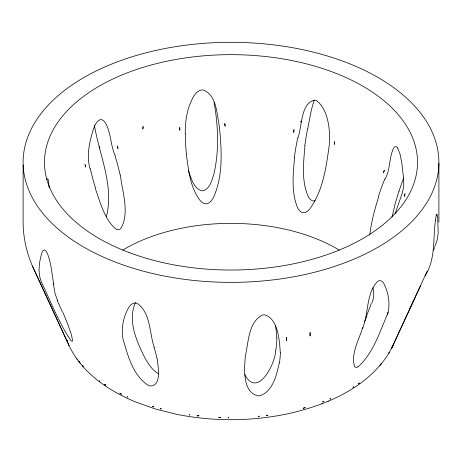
<?xml version="1.0" encoding="UTF-8"?>
<svg xmlns="http://www.w3.org/2000/svg" width="462" height="462" viewBox="0 0 462 462"><rect width="100%" height="100%" fill="white"/><g stroke="black" fill="none" stroke-linecap="round" stroke-linejoin="round"><path stroke-width="0.69" d="M23.146 164.992L23.1 221.217C23.06 238.294 27.096 255.284 34.517 270.645L68.786 344.975C81.404 372.453 108.039 390.442 135.135 401.784L154.943 408.858L176.091 414.2C212.797 421.639 251.039 421.529 287.693 413.825L287.918 413.779C326.357 405.209 366.932 388.022 388.761 353.436M185.262 133.841C185.031 120.796 187.22 107.276 193.942 95.929C195.622 93.457 197.776 90.939 200.779 90.119A5.417 4.453 -16 0 1 202.945 89.94C216.609 94.519 216.84 114.022 219.317 126.166C221.668 149.983 223.475 175.774 213.236 198.083C211.85 200.387 210.037 202.818 207.322 203.592A5.134 4.857 -27.5 0 1 205.457 203.748C203.575 203.563 201.946 202.425 200.635 201.12C190.084 188.017 188.583 170.074 186.284 154.008M280.284 352.766C279.527 340.754 278.245 318.711 264.564 314.841A5.417 4.285 -14.8 0 0 262.404 315.049C248.261 322.112 248.55 342.365 245.403 355.954C244.265 367.885 242.227 392.694 258.235 395.859A5.134 2.986 -10.5 0 0 260.291 395.639C273.088 391.008 276.651 374.705 279.296 362.959M294.554 157.536C293.116 174.18 291.048 192.111 297.678 207.935C298.573 209.604 299.723 211.261 301.432 212.168A5.134 4.47 61.5 0 0 303.112 212.676C305.625 212.907 307.79 211.163 309.419 209.465C323.498 190.315 326.507 165.413 329.614 142.475C330.105 128.834 328.003 109.644 316.684 100.751A5.417 4.025 42.7 0 0 314.738 100.162C300.571 102.656 302.212 126.865 297.915 137.815M304.932 145.778C303.592 162.693 301.126 181.214 308.518 197.112C309.361 198.498 310.441 199.827 311.931 200.543A5.105 4.458 62.1 0 0 313.265 200.953L315.194 200.826M435.412 220.57C432.819 239.345 435.828 259.124 425.063 275.912M369.71 235.048C371.292 222.141 374.63 209.517 378.551 197.141M357.64 366.961C356.687 367.463 355.342 367.567 354.585 366.661C350.727 353.967 358.552 340.517 362.451 328.592C368.947 313.588 365.754 294.063 377.477 281.52A5.394 3.02 -58.6 0 1 378.753 280.838C380.642 280.064 382.565 281.485 383.558 283.01C388.536 292.29 390.378 303.661 387.728 313.958L387.422 314.177C379.735 332.172 373.348 352.604 358.708 366.337A5.105 1.865 -46.1 0 1 357.64 366.967M275.716 349.925C275.872 362.739 257.611 399.457 244.583 374.37M307.68 128.944L311.319 110.129L314.096 100.248M392.019 217.076L395.316 203.228L398.914 191.147M436.163 215.818L435.666 218.682A11.267 1.317 -83.7 0 0 435.4 220.559M387.422 314.177L388.022 312.266M371.922 302.974C374.093 298.163 374.099 292.758 372.926 287.699M135.435 302.604C127.258 321.13 136.717 341.037 144.785 357.755C148.406 363.698 152.189 370.53 158.714 373.723M395.056 213.918L402.246 193.099L403.372 188.288L403.776 183.94L403.332 176.08L401.744 162.514L399.988 153.95L397.701 148.094M385.013 179.262C390.43 169.745 388.929 158.275 393.399 148.504C393.924 147.338 395.426 145.848 396.708 146.956A5.411 2.102 75.1 0 1 397.701 148.088M366.909 316.037L364.414 321.789M434.811 246.598L437.295 239.593L438.19 233.246L437.705 218.162L436.96 214.045L436.503 214.559A5.417 0.624 -83.7 0 0 436.163 215.754M106.347 216.799C114.345 185.995 99.422 155.509 94.427 125.352M420.553 285.678L391.897 347.736L388.842 353.187L389.379 352.356L389.096 352.904M391.458 348.625L427.24 271.055M391.747 348.065L393.763 343.716M413.201 301.455L409.99 308.062M362.872 327.558L362.075 328.771L362.451 328.592M301.576 121.165L300.358 121.743L301.415 121.98M99.549 147.979L99.925 147.8M321.806 403.811L322.141 403.673M328.049 401.282L328.413 401.137M53.309 283.154L53.823 284.482C51.859 274.526 51.449 264.01 47.736 254.395A9.252 3.298 72.4 0 0 47.343 253.459L46.24 251.42A5.417 1.929 72.4 0 0 45.247 250.306C43.977 249.191 42.556 250.814 42.175 251.986C39.108 261.717 37.353 272.892 41.615 282.553C50.774 301.773 58.582 321.904 70.27 339.778A5.128 0.866 59 0 0 71.142 340.789L72.193 341.372L72.557 340.361L71.454 334.904L68.203 325.358L63.086 312.78M76.663 358.674L77.033 359.159M79.782 362.78L80.14 363.259M99.128 146.558L99.659 147.384M68.786 344.975L69 345.374L32.421 266.048M66.955 340.425L67.25 340.996L66.626 339.379M57.646 300.722L55.047 293.509L53.401 284.095M188.317 170.755C191.228 177.622 193.416 188.9 202.09 190.789A5.128 4.863 -27.8 0 0 203.95 190.563C210.25 187.947 211.896 180.018 213.848 174.261C219.335 150.664 218.203 125.959 214.079 102.223M115.269 155.879C110.303 145.149 111.238 132.507 105.053 122.338C103.956 120.726 101.992 119.069 99.919 119.791A5.411 3.211 -61.5 0 0 98.504 120.565C96.015 122.626 94.756 125.751 93.572 128.661C89.564 141.499 86.163 155.555 90.078 168.861M95.091 187.89C100.162 201.917 103.915 218.024 115.188 228.546C116.349 229.343 117.833 229.943 119.242 229.504A5.134 3.742 -78.9 0 0 120.576 228.748C130.151 213.837 122.095 190.887 120.328 174.873M154.32 347.626C149.243 333.206 150.993 313.467 137.555 303.609A5.417 3.858 40.3 0 0 135.609 303.049C133.05 302.754 130.815 304.55 129.366 306.473C123.585 315.789 121.067 327.506 122.852 338.369C127.674 355.035 132.779 375.519 148.383 385.429A5.128 2.599 30 0 0 150.069 385.961C162.387 386.244 157.825 365.113 157.068 358.148M275.381 325.433L275.548 326.264M275.67 326.894L276.565 333.154L276.738 337.988M49.301 187.924C48.637 187.433 49.18 176.929 46.962 178.904A5.417 0.785 -86.2 0 0 46.674 179.857M438.894 163.23A207.9 120.033 0 0 1 125.733 265.852A207.9 120.033 0 0 1 128.372 57.958A207.9 120.033 0 0 1 438.894 163.23L438.9 222.176M57.126 300.271A222.505 46.252 54.6 0 1 62.578 312.306M154.1 347.586A222.528 114.201 24.4 0 1 156.884 358.102M280.37 352.749A222.505 121.777 -15.6 0 1 279.423 362.941M276.848 337.97A221.997 121.079 -16.2 0 1 275.883 349.901M371.263 303.476A222.003 64.033 -49.4 0 1 366.193 316.539M378.286 196.904A221.991 135.811 89 0 1 384.777 179.002M122.765 250.092A149.688 86.423 0 0 1 339.235 250.092M294.404 157.507A221.991 202.523 56.5 0 1 297.782 137.774M186.377 153.99A221.991 208.599 -44.1 0 1 185.366 133.836M95.363 187.693A221.991 151.744 -84.9 0 1 90.367 168.694M433.379 250.288A222.534 31.762 -71.3 0 1 434.673 247.522M304.839 145.761A222.505 202.287 57.5 0 1 307.594 128.921M115.084 155.989A221.916 175.213 -76.9 0 1 120.12 174.965M399.018 191.239A222.54 134.286 89.4 0 1 403.696 177.893M286.44 337.381L286.4 340.685L286.769 337.324L286.44 337.381M310.181 332.68L310.123 335.989L309.852 332.756L310.181 332.68M179.73 127.599L179.602 130.18L179.955 130.117L179.73 127.599M334.707 141.77L334.546 144.346L334.245 144.225L334.707 141.77M294.028 129.805L293.751 132.311L293.399 132.242L294.028 129.805M259.124 416.204L259.078 416.643L258.183 416.285L259.124 416.204M266.782 415.344L266.713 415.783L267.925 415.182L266.782 415.344M143.243 126.68L142.868 129.019L142.827 126.807L143.243 126.68M404.978 193.867L404.325 196.286L404.978 193.867M303.551 408.033L303.424 408.489L305.255 407.536L303.551 408.033M384.251 170.38L383.576 172.707L384.251 170.38M127.402 396.858L127.293 397.204L127.108 396.725L127.402 396.858M323.856 401.357L323.695 401.825L322.493 401.853L323.856 401.357M330.243 398.775L330.064 399.243L330.653 398.591L330.243 398.775M353.505 386.821L353.286 387.318L352.887 387.185L353.505 386.821M358.691 383.46L358.46 383.957L359.476 382.9L358.691 383.46M380.249 364.772L379.983 365.303L381.11 363.738L380.249 364.772M228.517 417.561L228.084 418L228.078 417.561L228.517 417.561M85.661 166.955L85.014 164.605L85.661 166.955M118.093 148.273L117.798 148.4L117.296 145.969L118.093 148.273M161.221 408.772L160.337 408.968L160.21 408.518L161.221 408.772M198.937 415.771L197.187 416.019L197.13 415.581L198.937 415.771M83.143 366.291L82.646 365.771L83.143 366.291M225.213 126.01L224.85 126.01L224.821 123.475L225.213 126.01M220.287 417.377L218.601 417.296L220.305 417.815L220.287 417.377M189.53 414.564L189.605 415.009L189.53 414.564M105.769 385.065L104.81 384.811L104.579 384.315L105.769 385.065M153.222 406.52L152.321 406.231L153.361 406.976L153.222 406.52M121.108 393.855L119.802 393.168L121.304 394.334L121.108 393.855M99.607 380.85L99.844 381.352L99.607 380.85M79.187 361.74L78.742 361.157L79.458 362.277L79.187 361.74M129.089 252.541A186.515 107.686 0 0 0 417.244 168.208A186.515 107.686 0 0 0 146.668 66.297A186.515 107.686 0 0 0 129.089 252.541"/></g></svg>
